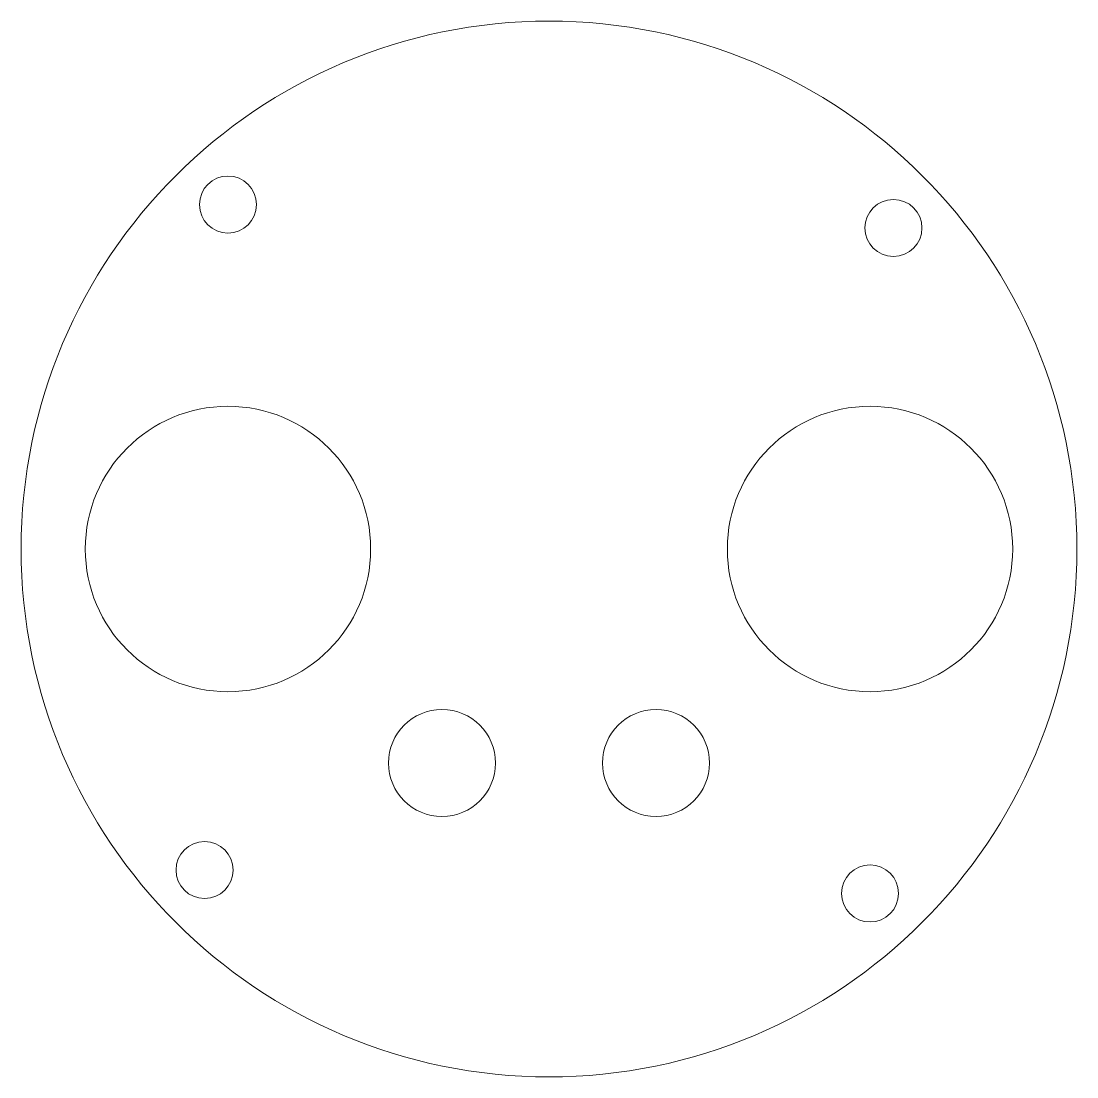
# Model space of a CAD drawing. Header units: millimetres. Extents: x -7.4 to 7.4, y -7.4 to 7.4.
import ezdxf

# ---------------------------------------------------------------- set-up
doc = ezdxf.new("R2010")
doc.units = ezdxf.units.MM

msp = doc.modelspace()

# ---------------------------------------------------------------- linework, layer by layer
at = {"color": 7, "linetype": 'Continuous', "lineweight": 15}
for centre, radius in [((0, 0), 7.4), ((-4.5, 4.828), 0.4), ((4.828, 4.5), 0.4), ((-4.5, 0), 2), ((4.5, 0), 2), ((-1.5, -3), 0.75), ((1.5, -3), 0.75), ((-4.828, -4.5), 0.4), ((4.5, -4.828), 0.4)]:
    msp.add_circle(centre, radius, dxfattribs=at)

doc.saveas('drawing.dxf')
